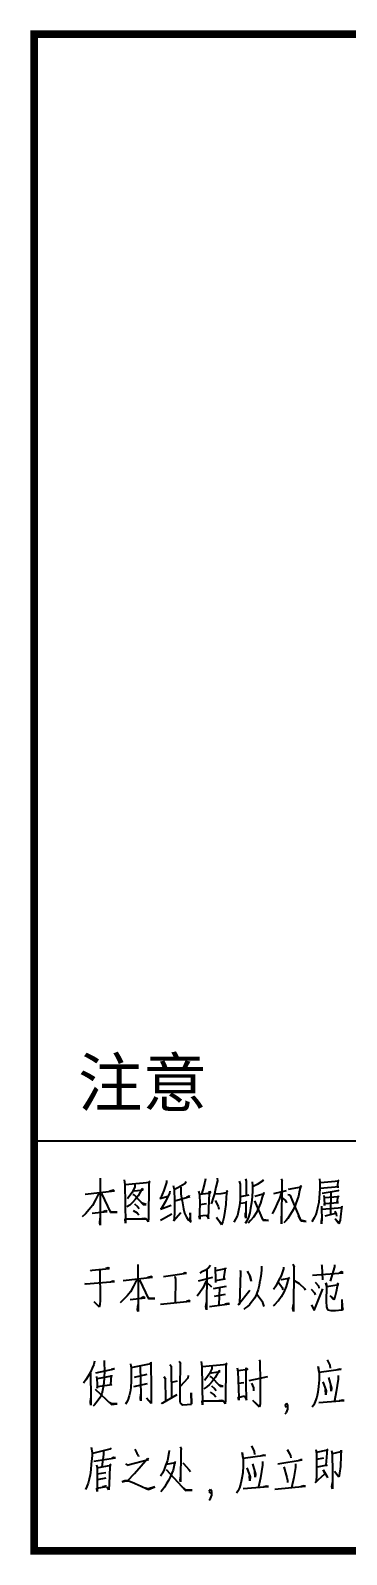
# Model space of a CAD drawing. Extents: x 2025205 to 2402328, y -557483 to 329036.
# Drawn here: x 2390291 to 2393491, y 88516 to 103917 of the extents above; entities that cross this region are included whole.
import ezdxf

# ---------------------------------------------------------------- set-up
doc = ezdxf.new("R2010")
doc.units = 0
doc.header["$LTSCALE"] = 1500
doc.header["$MEASUREMENT"] = 0
doc.layers.add('PUB_TITLE', color=4, linetype='Continuous')
doc.styles.add('图签2', font='simhei.ttf', dxfattribs={"height": 1000})

msp = doc.modelspace()

# ---------------------------------------------------------------- linework, layer by layer
at = {"layer": 'PUB_TITLE'}
for p, q in [((2390328.1, 92696.4), (2400828.1, 92696.4)), ((2390995, 92319.3), (2390998, 92009.3)), ((2391239.9, 92304.1), (2391246, 92255)), ((2391246, 92255), (2391252, 91865.7)), ((2391249, 92255), (2391503, 92277.7)), ((2391487.9, 92255), (2391484.8, 91914.9)), ((2391493.9, 92289), (2391487.9, 92255)), ((2391503, 92277.7), (2391493.9, 92289)), ((2391666.3, 92273.9), (2391642.1, 92194.5)), ((2391669.3, 92296.6), (2391666.3, 92273.9)), ((2391853.7, 92262.6), (2391784.2, 92221)), ((2391862.8, 92285.3), (2391853.7, 92262.6)), ((2392056.3, 92277.7), (2392035.1, 92202.1)), ((2392062.4, 92311.7), (2392056.3, 92277.7)), ((2392183.3, 92292.8), (2392168.2, 92228.6)), ((2392180.3, 92319.3), (2392183.3, 92292.8)), ((2392404, 92289), (2392413.1, 92258.8)), ((2392413.1, 92258.8), (2392413.1, 92168.1)), ((2392467.5, 92311.7), (2392473.6, 92289)), ((2392473.6, 92289), (2392473.6, 92145.4)), ((2392534, 92281.5), (2392540.1, 92243.7)), ((2392585.4, 92255), (2392546.1, 92236.1)), ((2392642.9, 92292.8), (2392585.4, 92255)), ((2392648.9, 92304.1), (2392642.9, 92292.8)), ((2392827.3, 92311.7), (2392839.4, 92292.8)), ((2392836.4, 92296.6), (2392833.4, 91858.2)), ((2392839.4, 92292.8), (2392836.4, 92296.6)), ((2393217.4, 92311.7), (2393220.4, 92277.7)), ((2393220.4, 92277.7), (2393220.4, 92217.2)), ((2393226.4, 92273.9), (2393413.9, 92292.8)), ((2393404.8, 92300.4), (2393395.8, 92232.3)), ((2393413.9, 92292.8), (2393404.8, 92300.4)), ((2390843.8, 92156.7), (2391143.2, 92190.8)), ((2390949.7, 92100.1), (2390919.4, 92043.4)), ((2390982.9, 92168.1), (2390949.7, 92100.1)), ((2391010.1, 92164.3), (2391100.8, 91971.6)), ((2391131.1, 92198.3), (2391091.8, 92187)), ((2391143.2, 92190.8), (2391131.1, 92198.3)), ((2391288.3, 92130.3), (2391273.2, 92111.4)), ((2391321.6, 92175.6), (2391288.3, 92130.3)), ((2391348.8, 92232.3), (2391321.6, 92175.6)), ((2391351.8, 92103.8), (2391324.6, 92073.6)), ((2391327.6, 92153), (2391336.7, 92153)), ((2391333.7, 92194.5), (2391345.8, 92190.8)), ((2391336.7, 92153), (2391430.4, 92054.7)), ((2391345.8, 92190.8), (2391430.4, 92202.1)), ((2391348.8, 92251.2), (2391348.8, 92232.3)), ((2391382, 92141.6), (2391351.8, 92103.8)), ((2391421.3, 92213.4), (2391382, 92141.6)), ((2391430.4, 92202.1), (2391421.3, 92213.4)), ((2391599.7, 92115.2), (2391684.4, 92137.8)), ((2391608.8, 92115.2), (2391599.7, 92115.2)), ((2391642.1, 92194.5), (2391608.8, 92115.2)), ((2391699.5, 92168.1), (2391657.2, 92084.9)), ((2391702.5, 92187), (2391699.5, 92168.1)), ((2391735.8, 92243.7), (2391744.9, 92205.9)), ((2391744.9, 92205.9), (2391747.9, 92088.7)), ((2391784.2, 92221), (2391747.9, 92205.9)), ((2391750.9, 92088.7), (2391905.1, 92134.1)), ((2391811.4, 92228.6), (2391814.4, 92160.5)), ((2391814.4, 92160.5), (2391823.5, 92096.3)), ((2391896.1, 92137.8), (2391868.8, 92122.7)), ((2391905.1, 92134.1), (2391896.1, 92137.8)), ((2391992.8, 92187), (2392001.9, 92153)), ((2392001.9, 92153), (2392004.9, 92058.5)), ((2392089.6, 92164.3), (2392004.9, 92153)), ((2392035.1, 92202.1), (2392023, 92156.7)), ((2392113.8, 92171.9), (2392089.6, 92164.3)), ((2392095.6, 92013.1), (2392101.7, 92168.1)), ((2392101.7, 92187), (2392113.8, 92171.9)), ((2392101.7, 92168.1), (2392101.7, 92187)), ((2392137.9, 92111.4), (2392125.9, 92077.4)), ((2392153.1, 92160.5), (2392137.9, 92111.4)), ((2392168.2, 92228.6), (2392153.1, 92160.5)), ((2392153.1, 92160.5), (2392219.6, 92164.3)), ((2392219.6, 92164.3), (2392222.6, 92164.3)), ((2392222.6, 92164.3), (2392277, 92175.6)), ((2392271, 92126.5), (2392268, 92054.7)), ((2392277, 92194.5), (2392271, 92126.5)), ((2392286.1, 92179.4), (2392277, 92194.5)), ((2392277, 92175.6), (2392286.1, 92179.4)), ((2392413.1, 92100.1), (2392407, 92039.6)), ((2392413.1, 92168.1), (2392413.1, 92100.1)), ((2392416.1, 92134.1), (2392503.8, 92149.2)), ((2392534, 92130.3), (2392528, 92069.8)), ((2392540.1, 92194.5), (2392534, 92130.3)), ((2392540.1, 92243.7), (2392540.1, 92194.5)), ((2392561.3, 92137.8), (2392658, 92164.3)), ((2392636.8, 92126.5), (2392618.7, 92066)), ((2392652, 92175.6), (2392636.8, 92126.5)), ((2392658, 92164.3), (2392652, 92175.6)), ((2392754.8, 92164.3), (2392881.8, 92194.5)), ((2392812.2, 92115.2), (2392788, 92062.3)), ((2392833.4, 92179.4), (2392812.2, 92115.2)), ((2392833.4, 92122.7), (2392872.7, 92092.5)), ((2392896.9, 92153), (2392915, 92149.2)), ((2392902.9, 92209.7), (2393032.9, 92232.3)), ((2392915, 92149.2), (2393026.9, 91888.4)), ((2392990.6, 92100.1), (2392978.5, 92062.3)), ((2393002.7, 92137.8), (2392990.6, 92100.1)), ((2393014.8, 92194.5), (2393002.7, 92137.8)), ((2393026.9, 92243.7), (2393014.8, 92194.5)), ((2393032.9, 92232.3), (2393026.9, 92243.7)), ((2393214.4, 92122.7), (2393208.3, 92073.6)), ((2393217.4, 92160.5), (2393214.4, 92122.7)), ((2393220.4, 92217.2), (2393217.4, 92160.5)), ((2393410.9, 92232.3), (2393223.4, 92213.4)), ((2393283.9, 92171.9), (2393244.6, 92164.3)), ((2393259.7, 92145.4), (2393262.7, 92119)), ((2393410.9, 92130.3), (2393262.7, 92119)), ((2393262.7, 92119), (2393268.8, 92043.4)), ((2393326.2, 92179.4), (2393283.9, 92171.9)), ((2393401.8, 92190.8), (2393326.2, 92179.4)), ((2393332.3, 92175.6), (2393329.3, 91952.7)), ((2393395.8, 92232.3), (2393410.9, 92232.3)), ((2393395.8, 92073.6), (2393404.8, 92141.6)), ((2393410.9, 92198.3), (2393401.8, 92190.8)), ((2393404.8, 92141.6), (2393410.9, 92130.3)), ((2390846.9, 91960.2), (2390813.6, 91930)), ((2390886.2, 92001.8), (2390846.9, 91960.2)), ((2390919.4, 92043.4), (2390886.2, 92001.8)), ((2390916.4, 91964), (2391067.6, 91982.9)), ((2390998, 92009.3), (2390998, 91843)), ((2391055.5, 91990.4), (2391028.3, 91979.1)), ((2391067.6, 91982.9), (2391055.5, 91990.4)), ((2391103.9, 91979.1), (2391085.7, 92001.8)), ((2391100.8, 91971.6), (2391167.4, 91975.3)), ((2391167.4, 91975.3), (2391103.9, 91979.1)), ((2391297.4, 92047.1), (2391267.1, 92028.2)), ((2391324.6, 92073.6), (2391297.4, 92047.1)), ((2391330.6, 91994.2), (2391369.9, 91967.8)), ((2391342.7, 92058.5), (2391376, 92032)), ((2391369.9, 91967.8), (2391388.1, 91948.9)), ((2391376, 92032), (2391391.1, 92013.1)), ((2391430.4, 92062.3), (2391415.3, 92069.8)), ((2391463.7, 92054.7), (2391430.4, 92062.3)), ((2391430.4, 92054.7), (2391463.7, 92054.7)), ((2391605.8, 92005.6), (2391714.6, 92047.1)), ((2391614.9, 92009.3), (2391605.8, 92005.6)), ((2391605.8, 91896), (2391720.7, 91960.2)), ((2391657.2, 92084.9), (2391614.9, 92009.3)), ((2391738.8, 91888.4), (2391811.4, 91971.6)), ((2391747.9, 91990.4), (2391744.9, 91899.7)), ((2391747.9, 92088.7), (2391747.9, 91990.4)), ((2391823.5, 92096.3), (2391826.5, 92088.7)), ((2391826.5, 92088.7), (2391832.6, 92050.9)), ((2391832.6, 92050.9), (2391838.6, 92009.3)), ((2391838.6, 92009.3), (2391850.7, 91964)), ((2391850.7, 91964), (2391868.8, 91926.2)), ((2391908.2, 91967.8), (2391905.1, 91880.8)), ((2391914.2, 91873.3), (2391908.2, 91967.8)), ((2392004.9, 92058.5), (2392001.9, 91979.1)), ((2392001.9, 91979.1), (2392004.9, 91903.5)), ((2392004.9, 92054.7), (2392071.4, 92062.3)), ((2392092.6, 91907.3), (2392095.6, 92013.1)), ((2392125.9, 92077.4), (2392119.8, 92058.5)), ((2392159.1, 92092.5), (2392192.4, 92035.8)), ((2392192.4, 92035.8), (2392195.4, 92024.5)), ((2392195.4, 92024.5), (2392198.4, 92005.6)), ((2392258.9, 91986.7), (2392249.8, 91922.4)), ((2392268, 92054.7), (2392258.9, 91986.7)), ((2392398, 91994.2), (2392385.9, 91941.3)), ((2392407, 92039.6), (2392398, 91994.2)), ((2392413.1, 92066), (2392476.6, 92073.6)), ((2392467.5, 91937.5), (2392467.5, 91967.8)), ((2392470.5, 92084.9), (2392470.5, 91914.9)), ((2392476.6, 92073.6), (2392470.5, 92084.9)), ((2392509.9, 91967.8), (2392497.8, 91926.2)), ((2392518.9, 92016.9), (2392509.9, 91967.8)), ((2392528, 92069.8), (2392518.9, 92016.9)), ((2392579.4, 91971.6), (2392549.2, 91926.2)), ((2392558.2, 92088.7), (2392642.9, 91896)), ((2392600.6, 92020.7), (2392579.4, 91971.6)), ((2392618.7, 92066), (2392600.6, 92020.7)), ((2392742.7, 91971.6), (2392736.6, 91960.2)), ((2392763.8, 92009.3), (2392742.7, 91971.6)), ((2392788, 92062.3), (2392763.8, 92009.3)), ((2392872.7, 92092.5), (2392881.8, 92069.8)), ((2392939.2, 91982.9), (2392918, 91945.1)), ((2392963.4, 92024.5), (2392939.2, 91982.9)), ((2392978.5, 92062.3), (2392963.4, 92024.5)), ((2393178.1, 91952.7), (2393163, 91918.6)), ((2393190.2, 91986.7), (2393178.1, 91952.7)), ((2393199.2, 92032), (2393190.2, 91986.7)), ((2393208.3, 92073.6), (2393199.2, 92032)), ((2393235.5, 92035.8), (2393238.5, 92001.8)), ((2393238.5, 92001.8), (2393241.6, 91914.9)), ((2393241.6, 92005.6), (2393447.2, 92024.5)), ((2393265.8, 92062.3), (2393407.9, 92073.6)), ((2393268.8, 92043.4), (2393265.8, 92062.3)), ((2393274.8, 91937.5), (2393380.7, 91964)), ((2393371.6, 91986.7), (2393383.7, 91956.4)), ((2393383.7, 91956.4), (2393389.7, 91933.8)), ((2393407.9, 92073.6), (2393395.8, 92073.6)), ((2393438.1, 92016.9), (2393429, 91930)), ((2393441.1, 92035.8), (2393438.1, 92016.9)), ((2393447.2, 92024.5), (2393441.1, 92035.8)), ((2390992, 91865.7), (2390998, 91914.9)), ((2390998, 91843), (2390992, 91865.7)), ((2391249, 91907.3), (2391463.7, 91907.3)), ((2391252, 91865.7), (2391249, 91907.3)), ((2391448.6, 91911.1), (2391418.3, 91907.3)), ((2391463.7, 91907.3), (2391448.6, 91911.1)), ((2391481.8, 91877.1), (2391460.7, 91907.3)), ((2391484.8, 91914.9), (2391481.8, 91877.1)), ((2391744.9, 91899.7), (2391738.8, 91888.4)), ((2391868.8, 91926.2), (2391887, 91899.7)), ((2391887, 91899.7), (2391905.1, 91884.6)), ((2391905.1, 91884.6), (2391914.2, 91873.3)), ((2391998.9, 91937.5), (2392071.4, 91945.1)), ((2392004.9, 91903.5), (2391998.9, 91937.5)), ((2392071.4, 91945.1), (2392089.6, 91922.4)), ((2392089.6, 91922.4), (2392092.6, 91907.3)), ((2392174.2, 91922.4), (2392228.7, 91854.4)), ((2392225.6, 91846.8), (2392174.2, 91922.4)), ((2392237.7, 91880.8), (2392225.6, 91846.8)), ((2392249.8, 91922.4), (2392237.7, 91880.8)), ((2392367.7, 91903.5), (2392349.6, 91873.3)), ((2392385.9, 91941.3), (2392367.7, 91903.5)), ((2392482.6, 91888.4), (2392464.5, 91861.9)), ((2392470.5, 91914.9), (2392467.5, 91937.5)), ((2392497.8, 91926.2), (2392482.6, 91888.4)), ((2392518.9, 91892.2), (2392494.7, 91865.7)), ((2392549.2, 91926.2), (2392518.9, 91892.2)), ((2392645.9, 91899.7), (2392630.8, 91922.4)), ((2392642.9, 91896), (2392700.3, 91892.2)), ((2392700.3, 91892.2), (2392645.9, 91899.7)), ((2392830.4, 91888.4), (2392833.4, 91933.8)), ((2392833.4, 91858.2), (2392830.4, 91888.4)), ((2392875.7, 91888.4), (2392854.5, 91869.5)), ((2392896.9, 91911.1), (2392875.7, 91888.4)), ((2392918, 91945.1), (2392896.9, 91911.1)), ((2393026.9, 91896), (2393005.7, 91937.5)), ((2393081.3, 91880.8), (2393026.9, 91896)), ((2393026.9, 91888.4), (2393081.3, 91880.8)), ((2393163, 91918.6), (2393138.8, 91877.1)), ((2393235.5, 91873.3), (2393241.6, 91911.1)), ((2393238.5, 91858.2), (2393235.5, 91873.3)), ((2393241.6, 91914.9), (2393238.5, 91858.2)), ((2393374.6, 91907.3), (2393416.9, 91869.5)), ((2393413.9, 91858.2), (2393374.6, 91907.3)), ((2393420, 91877.1), (2393413.9, 91858.2)), ((2393426, 91896), (2393420, 91877.1)), ((2393429, 91930), (2393426, 91896)), ((2390895.2, 91390.6), (2390904.3, 91383)), ((2390904.3, 91383), (2390913.4, 91390.6)), ((2390913.4, 91390.6), (2390916.4, 91390.6)), ((2390916.4, 91390.6), (2391088.7, 91405.7)), ((2390992, 91394.3), (2390995, 91084.4)), ((2391076.7, 91413.2), (2391055.5, 91405.7)), ((2391091.8, 91409.5), (2391076.7, 91413.2)), ((2391088.7, 91405.7), (2391091.8, 91409.5)), ((2391379, 91447.3), (2391382, 91137.3)), ((2391639, 91326.3), (2391868.8, 91360.3)), ((2391753.9, 91330.1), (2391760, 91299.8)), ((2391856.7, 91364.1), (2391838.6, 91356.5)), ((2391868.8, 91360.3), (2391856.7, 91364.1)), ((2392020, 91367.9), (2392004.9, 91360.3)), ((2392056.3, 91386.8), (2392020, 91367.9)), ((2392092.6, 91413.2), (2392056.3, 91386.8)), ((2392077.5, 91398.1), (2392071.4, 90989.9)), ((2392113.8, 91435.9), (2392092.6, 91413.2)), ((2392159.1, 91420.8), (2392162.1, 91386.8)), ((2392162.1, 91386.8), (2392165.2, 91322.5)), ((2392264.9, 91401.9), (2392165.2, 91383)), ((2392249.8, 91299.8), (2392264.9, 91413.2)), ((2392264.9, 91413.2), (2392264.9, 91401.9)), ((2392416.1, 91371.7), (2392407, 91046.6)), ((2392413.1, 91390.6), (2392416.1, 91371.7)), ((2392485.7, 91379.2), (2392515.9, 91326.3)), ((2392525, 91277.2), (2392509.9, 91333.9)), ((2392621.7, 91330.1), (2392612.7, 91273.4)), ((2392630.8, 91390.6), (2392621.7, 91330.1)), ((2392630.8, 91428.4), (2392630.8, 91398.1)), ((2392630.8, 91398.1), (2392630.8, 91390.6)), ((2392827.3, 91333.9), (2392803.1, 91284.7)), ((2392851.5, 91401.9), (2392827.3, 91333.9)), ((2392851.5, 91420.8), (2392851.5, 91401.9)), ((2392948.3, 91451), (2392960.4, 91420.8)), ((2392957.3, 91432.1), (2392954.3, 90971)), ((2392960.4, 91420.8), (2392957.3, 91432.1)), ((2393144.8, 91337.6), (2393456.2, 91364.1)), ((2393235.5, 91447.3), (2393241.6, 91432.1)), ((2393241.6, 91432.1), (2393247.6, 91292.3)), ((2393368.6, 91424.6), (2393326.2, 91277.2)), ((2393368.6, 91443.5), (2393368.6, 91424.6)), ((2393438.1, 91371.7), (2393416.9, 91360.3)), ((2393456.2, 91364.1), (2393438.1, 91371.7)), ((2390837.8, 91254.5), (2390849.9, 91250.7)), ((2390849.9, 91250.7), (2390855.9, 91250.7)), ((2390855.9, 91250.7), (2391143.2, 91273.4)), ((2391128.1, 91277.2), (2391100.8, 91269.6)), ((2391143.2, 91273.4), (2391128.1, 91277.2)), ((2391227.8, 91284.7), (2391527.2, 91318.7)), ((2391333.7, 91228), (2391303.4, 91171.3)), ((2391366.9, 91296.1), (2391333.7, 91228)), ((2391394.1, 91292.3), (2391484.8, 91099.5)), ((2391515.1, 91326.3), (2391475.8, 91315)), ((2391527.2, 91318.7), (2391515.1, 91326.3)), ((2391760, 91299.8), (2391757, 91061.7)), ((2392131.9, 91315), (2391986.8, 91277.2)), ((2392035.1, 91209.1), (2392004.9, 91163.8)), ((2392068.4, 91281), (2392035.1, 91209.1)), ((2392080.5, 91262.1), (2392113.8, 91231.8)), ((2392113.8, 91231.8), (2392122.8, 91220.5)), ((2392144, 91205.4), (2392274, 91228)), ((2392165.2, 91322.5), (2392165.2, 91265.8)), ((2392165.2, 91284.7), (2392261.9, 91303.6)), ((2392204.5, 91212.9), (2392198.4, 91039.1)), ((2392261.9, 91303.6), (2392249.8, 91299.8)), ((2392395, 91039.1), (2392512.9, 91186.5)), ((2392515.9, 91326.3), (2392521.9, 91299.8)), ((2392521.9, 91299.8), (2392525, 91277.2)), ((2392594.5, 91194), (2392582.4, 91156.2)), ((2392606.6, 91235.6), (2392594.5, 91194)), ((2392609.6, 91265.8), (2392606.6, 91235.6)), ((2392612.7, 91273.4), (2392609.6, 91265.8)), ((2392775.9, 91228), (2392751.7, 91194)), ((2392803.1, 91284.7), (2392775.9, 91228)), ((2392803.1, 91265.8), (2392824.3, 91235.6)), ((2392824.3, 91235.6), (2392839.4, 91212.9)), ((2392827.3, 91299.8), (2392836.4, 91296.1)), ((2392836.4, 91296.1), (2392905.9, 91307.4)), ((2392839.4, 91212.9), (2392845.5, 91190.2)), ((2392878.7, 91224.3), (2392854.5, 91167.6)), ((2392902.9, 91307.4), (2392878.7, 91224.3)), ((2392912, 91315), (2392902.9, 91307.4)), ((2392905.9, 91307.4), (2392912, 91315)), ((2392960.4, 91284.7), (2393011.8, 91254.5)), ((2393011.8, 91254.5), (2393066.2, 91205.4)), ((2393066.2, 91205.4), (2393072.2, 91186.5)), ((2393132.7, 91197.8), (2393166, 91160)), ((2393163, 90982.4), (2393250.6, 91201.6)), ((2393172, 91269.6), (2393205.3, 91231.8)), ((2393205.3, 91231.8), (2393211.3, 91209.1)), ((2393280.9, 91262.1), (2393289.9, 91224.3)), ((2393289.9, 91224.3), (2393280.9, 91262.1)), ((2393286.9, 91073.1), (2393289.9, 91224.3)), ((2393289.9, 91224.3), (2393410.9, 91243.2)), ((2393395.8, 91224.3), (2393386.7, 91171.3)), ((2393398.8, 91258.3), (2393395.8, 91224.3)), ((2393410.9, 91243.2), (2393398.8, 91258.3)), ((2390934.5, 91069.3), (2390985.9, 91020.2)), ((2390985.9, 91020.2), (2390934.5, 91069.3)), ((2390992, 91042.8), (2390985.9, 91020.2)), ((2390985.9, 91020.2), (2390989, 91031.5)), ((2390995, 91084.4), (2390992, 91042.8)), ((2391230.9, 91088.2), (2391197.6, 91058)), ((2391270.2, 91129.8), (2391230.9, 91088.2)), ((2391303.4, 91171.3), (2391270.2, 91129.8)), ((2391300.4, 91092), (2391451.6, 91110.9)), ((2391376, 90993.7), (2391382, 91042.8)), ((2391382, 91137.3), (2391382, 90971)), ((2391439.5, 91118.4), (2391412.3, 91107.1)), ((2391451.6, 91110.9), (2391439.5, 91118.4)), ((2391487.9, 91107.1), (2391469.7, 91129.8)), ((2391484.8, 91099.5), (2391551.4, 91103.3)), ((2391551.4, 91103.3), (2391487.9, 91107.1)), ((2391605.8, 91046.6), (2391908.2, 91076.9)), ((2391899.1, 91084.4), (2391871.9, 91073.1)), ((2391908.2, 91076.9), (2391899.1, 91084.4)), ((2392004.9, 91163.8), (2391977.7, 91126)), ((2392065.4, 91023.9), (2392071.4, 91061.7)), ((2392071.4, 90989.9), (2392065.4, 91023.9)), ((2392104.7, 91023.9), (2392304.2, 91050.4)), ((2392261.9, 91144.9), (2392150, 91122.2)), ((2392292.2, 91054.2), (2392258.9, 91046.6)), ((2392304.2, 91050.4), (2392292.2, 91054.2)), ((2392407, 91046.6), (2392395, 91039.1)), ((2392488.7, 91023.9), (2392467.5, 91008.8)), ((2392506.8, 91039.1), (2392488.7, 91023.9)), ((2392525, 91061.7), (2392506.8, 91039.1)), ((2392543.1, 91084.4), (2392525, 91061.7)), ((2392558.2, 91107.1), (2392543.1, 91084.4)), ((2392573.3, 91129.8), (2392558.2, 91107.1)), ((2392582.4, 91156.2), (2392573.3, 91129.8)), ((2392642.9, 91061.7), (2392585.4, 91141.1)), ((2392658, 91023.9), (2392642.9, 91061.7)), ((2392760.8, 91039.1), (2392748.7, 91027.7)), ((2392794.1, 91076.9), (2392760.8, 91039.1)), ((2392797.1, 91076.9), (2392794.1, 91076.9)), ((2392827.3, 91118.4), (2392797.1, 91076.9)), ((2392854.5, 91167.6), (2392827.3, 91118.4)), ((2392948.3, 91001.3), (2392954.3, 91046.6)), ((2393135.7, 91039.1), (2393163, 90982.4)), ((2393166, 91160), (2393172, 91141.1)), ((2393289.9, 91020.2), (2393286.9, 91073.1)), ((2393362.5, 91088.2), (2393326.2, 91129.8)), ((2393332.3, 91122.2), (2393365.5, 91095.8)), ((2393368.6, 91103.3), (2393362.5, 91088.2)), ((2393386.7, 91171.3), (2393368.6, 91103.3)), ((2393441.1, 91092), (2393447.2, 91023.9)), ((2393444.2, 91054.2), (2393444.2, 90989.9)), ((2393447.2, 91023.9), (2393453.2, 90993.7)), ((2391382, 90971), (2391376, 90993.7)), ((2392467.5, 91008.8), (2392452.4, 90993.7)), ((2392954.3, 90971), (2392948.3, 91001.3)), ((2393296, 90997.5), (2393289.9, 91020.2)), ((2393305.1, 90986.1), (2393296, 90997.5)), ((2393335.3, 90978.6), (2393305.1, 90986.1)), ((2393377.6, 90978.6), (2393335.3, 90978.6)), ((2393444.2, 90986.1), (2393377.6, 90978.6)), ((2393453.2, 90993.7), (2393444.2, 90986.1)), ((2390930.8, 90435.7), (2390915.7, 90397.9)), ((2390939.9, 90469.7), (2390930.8, 90435.7)), ((2391036.6, 90477.2), (2391036.6, 90454.6)), ((2391036.6, 90454.6), (2391039.7, 90371.4)), ((2391302.7, 90443.2), (2391311.8, 90397.9)), ((2391311.8, 90405.4), (2391514.4, 90447)), ((2391402.5, 90420.5), (2391408.5, 90122)), ((2391508.3, 90458.3), (2391508.3, 90401.7)), ((2391514.4, 90447), (2391508.3, 90458.3)), ((2391701.8, 90435.7), (2391720, 90416.8)), ((2391713.9, 90420.5), (2391717, 90099.3)), ((2391720, 90416.8), (2391713.9, 90420.5)), ((2391795.6, 90469.7), (2391813.7, 90447)), ((2391807.7, 90450.8), (2391801.6, 90201.3)), ((2391813.7, 90447), (2391807.7, 90450.8)), ((2392019.3, 90465.9), (2392025.4, 90416.8)), ((2392025.4, 90416.8), (2392031.4, 90027.5)), ((2392028.4, 90416.8), (2392282.4, 90439.4)), ((2392128.2, 90413), (2392128.2, 90394.1)), ((2392267.3, 90416.8), (2392264.2, 90076.6)), ((2392273.3, 90450.8), (2392267.3, 90416.8)), ((2392282.4, 90439.4), (2392273.3, 90450.8)), ((2392605.9, 90484.8), (2392611.9, 90469.7)), ((2392611.9, 90469.7), (2392615, 90261.8)), ((2393201.6, 90416.8), (2393213.6, 90341.2)), ((2393213.6, 90356.3), (2393201.6, 90416.8)), ((2393295.3, 90484.8), (2393322.5, 90428.1)), ((2393322.5, 90428.1), (2393325.5, 90397.9)), ((2390852.2, 90280.7), (2390828, 90246.7)), ((2390876.4, 90318.5), (2390852.2, 90280.7)), ((2390897.6, 90360.1), (2390876.4, 90318.5)), ((2390915.7, 90397.9), (2390897.6, 90360.1)), ((2390897.6, 90348.7), (2390900.6, 90095.5)), ((2390952, 90352.5), (2391142.5, 90394.1)), ((2390958, 90314.7), (2390964.1, 90284.5)), ((2390964.1, 90284.5), (2390967.1, 90242.9)), ((2391112.2, 90318.5), (2390967.1, 90292)), ((2391036.6, 90303.4), (2391033.6, 90246.7)), ((2391039.7, 90371.4), (2391036.6, 90303.4)), ((2391103.2, 90231.6), (2391112.2, 90329.8)), ((2391133.4, 90394.1), (2391109.2, 90386.5)), ((2391112.2, 90329.8), (2391112.2, 90318.5)), ((2391142.5, 90394.1), (2391133.4, 90394.1)), ((2391308.8, 90273.1), (2391305.7, 90201.3)), ((2391311.8, 90397.9), (2391308.8, 90352.5)), ((2391308.8, 90352.5), (2391308.8, 90273.1)), ((2391469, 90333.6), (2391339, 90303.4)), ((2391508.3, 90401.7), (2391511.3, 90246.7)), ((2391641.4, 90314.7), (2391659.5, 90288.3)), ((2391653.5, 90292), (2391659.5, 90069.1)), ((2391659.5, 90288.3), (2391653.5, 90292)), ((2391774.4, 90269.4), (2391717, 90254.2)), ((2391883.3, 90299.6), (2391804.6, 90212.7)), ((2391886.3, 90326.1), (2391883.3, 90299.6)), ((2392067.7, 90292), (2392052.6, 90273.1)), ((2392101, 90337.4), (2392067.7, 90292)), ((2392128.2, 90394.1), (2392101, 90337.4)), ((2392131.2, 90265.6), (2392104, 90235.4)), ((2392107, 90314.7), (2392116.1, 90314.7)), ((2392113, 90356.3), (2392125.1, 90352.5)), ((2392116.1, 90314.7), (2392209.8, 90216.5)), ((2392125.1, 90352.5), (2392209.8, 90363.9)), ((2392161.4, 90303.4), (2392131.2, 90265.6)), ((2392200.7, 90375.2), (2392161.4, 90303.4)), ((2392209.8, 90363.9), (2392200.7, 90375.2)), ((2392382.2, 90401.7), (2392391.2, 90363.9)), ((2392391.2, 90363.9), (2392400.3, 90103.1)), ((2392491, 90386.5), (2392394.2, 90371.4)), ((2392397.3, 90246.7), (2392451.7, 90254.2)), ((2392475.9, 90401.7), (2392491, 90386.5)), ((2392475.9, 90242.9), (2392475.9, 90401.7)), ((2392503.1, 90273.1), (2392615, 90299.6)), ((2392615, 90299.6), (2392693.6, 90314.7)), ((2392615, 90261.8), (2392615, 90133.3)), ((2393213.6, 90280.7), (2393207.6, 90212.7)), ((2393431.3, 90386.5), (2393213.6, 90356.3)), ((2393213.6, 90341.2), (2393213.6, 90280.7)), ((2393249.9, 90261.8), (2393283.2, 90171.1)), ((2393307.4, 90303.4), (2393337.6, 90197.6)), ((2393386, 90382.8), (2393425.3, 90394.1)), ((2393407.2, 90288.3), (2393386, 90159.8)), ((2393407.2, 90326.1), (2393407.2, 90288.3)), ((2393425.3, 90394.1), (2393437.4, 90386.5)), ((2393437.4, 90386.5), (2393431.3, 90386.5)), ((2390945.9, 90186.2), (2391112.2, 90031.3)), ((2390967.1, 90242.9), (2390967.1, 90197.6)), ((2390967.1, 90197.6), (2390970.1, 90212.7)), ((2390994.3, 90099.3), (2390967.1, 90061.5)), ((2390970.1, 90212.7), (2391115.3, 90235.4)), ((2391012.5, 90140.9), (2390994.3, 90099.3)), ((2391024.5, 90190), (2391012.5, 90140.9)), ((2391033.6, 90246.7), (2391024.5, 90190)), ((2391115.3, 90235.4), (2391103.2, 90231.6)), ((2391290.6, 90118.2), (2391275.5, 90076.6)), ((2391299.7, 90159.8), (2391290.6, 90118.2)), ((2391305.7, 90201.3), (2391299.7, 90159.8)), ((2391336, 90212.7), (2391475.1, 90242.9)), ((2391405.5, 90091.7), (2391408.5, 90137.1)), ((2391408.5, 90122), (2391408.5, 90069.1)), ((2391511.3, 90246.7), (2391511.3, 90167.3)), ((2391511.3, 90167.3), (2391511.3, 90156)), ((2391511.3, 90156), (2391514.4, 90099.3)), ((2391514.4, 90099.3), (2391511.3, 90061.5)), ((2391632.3, 90050.2), (2391774.4, 90133.3)), ((2391801.6, 90201.3), (2391801.6, 90095.5)), ((2391916.5, 90148.4), (2391919.5, 90038.8)), ((2391922.6, 90035), (2391916.5, 90148.4)), ((2392076.8, 90208.9), (2392046.5, 90190)), ((2392104, 90235.4), (2392076.8, 90208.9)), ((2392110, 90156), (2392149.3, 90129.5)), ((2392122.1, 90220.2), (2392155.4, 90193.8)), ((2392149.3, 90129.5), (2392167.5, 90110.6)), ((2392155.4, 90193.8), (2392170.5, 90174.9)), ((2392209.8, 90224), (2392194.7, 90231.6)), ((2392243.1, 90216.5), (2392209.8, 90224)), ((2392209.8, 90216.5), (2392243.1, 90216.5)), ((2392394.2, 90103.1), (2392457.7, 90118.2)), ((2392400.3, 90076.6), (2392394.2, 90103.1)), ((2392400.3, 90103.1), (2392400.3, 90076.6)), ((2392457.7, 90118.2), (2392478.9, 90076.6)), ((2392478.9, 90076.6), (2392475.9, 90242.9)), ((2392527.3, 90246.7), (2392548.5, 90201.3)), ((2392548.5, 90201.3), (2392548.5, 90171.1)), ((2392615, 90133.3), (2392615, 90038.8)), ((2393189.5, 90106.8), (2393174.3, 90061.5)), ((2393198.5, 90156), (2393189.5, 90106.8)), ((2393207.6, 90212.7), (2393198.5, 90156)), ((2393280.2, 90129.5), (2393277.1, 90182.4)), ((2393283.2, 90171.1), (2393280.2, 90129.5)), ((2393334.6, 90167.3), (2393331.6, 90220.2)), ((2393337.6, 90197.6), (2393334.6, 90167.3)), ((2393386, 90159.8), (2393367.9, 90069.1)), ((2390897.6, 90053.9), (2390900.6, 90095.5)), ((2390900.6, 90023.7), (2390897.6, 90053.9)), ((2390900.6, 90095.5), (2390900.6, 90023.7)), ((2390939.9, 90027.5), (2390924.8, 90016.1)), ((2390967.1, 90061.5), (2390939.9, 90027.5)), ((2391106.2, 90042.6), (2391088, 90053.9)), ((2391109.2, 90038.8), (2391106.2, 90042.6)), ((2391169.7, 90038.8), (2391109.2, 90038.8)), ((2391112.2, 90031.3), (2391169.7, 90038.8)), ((2391263.4, 90053.9), (2391251.3, 90035)), ((2391275.5, 90076.6), (2391263.4, 90053.9)), ((2391408.5, 90069.1), (2391405.5, 90091.7)), ((2391466, 90095.5), (2391508.3, 90053.9)), ((2391511.3, 90042.6), (2391466, 90095.5)), ((2391511.3, 90061.5), (2391511.3, 90042.6)), ((2391614.2, 90050.2), (2391623.2, 90042.6)), ((2391623.2, 90042.6), (2391632.3, 90050.2)), ((2391801.6, 90095.5), (2391801.6, 90065.3)), ((2391801.6, 90065.3), (2391807.7, 90046.4)), ((2391807.7, 90046.4), (2391819.8, 90035)), ((2391819.8, 90035), (2391834.9, 90027.5)), ((2391834.9, 90027.5), (2391922.6, 90035)), ((2392028.4, 90069.1), (2392243.1, 90069.1)), ((2392031.4, 90027.5), (2392028.4, 90069.1)), ((2392227.9, 90072.8), (2392197.7, 90069.1)), ((2392243.1, 90069.1), (2392227.9, 90072.8)), ((2392261.2, 90038.8), (2392240, 90069.1)), ((2392264.2, 90076.6), (2392261.2, 90038.8)), ((2392542.4, 90072.8), (2392608.9, 90012.4)), ((2392608.9, 90004.8), (2392542.4, 90072.8)), ((2392615, 90038.8), (2392608.9, 90004.8)), ((2392881, 90042.6), (2392865.9, 90023.7)), ((2392865.9, 90023.7), (2392881, 90004.8)), ((2392869, 89936.8), (2392881, 89951.9)), ((2392896.2, 90023.7), (2392881, 90042.6)), ((2392881, 90004.8), (2392896.2, 90023.7)), ((2392881, 89951.9), (2392896.2, 89985.9)), ((2392896.2, 89985.9), (2392896.2, 90023.7)), ((2393159.2, 90027.5), (2393144.1, 90004.8)), ((2393174.3, 90061.5), (2393159.2, 90027.5)), ((2393210.6, 90053.9), (2393467.6, 90072.8)), ((2393452.5, 90076.6), (2393416.2, 90069.1)), ((2393467.6, 90072.8), (2393452.5, 90076.6)), ((2390906.6, 89599.7), (2390915.7, 89546.8)), ((2390912.7, 89482.5), (2390906.6, 89433.4)), ((2390915.7, 89520.3), (2390912.7, 89482.5)), ((2390915.7, 89546.8), (2390915.7, 89520.3)), ((2391094.1, 89580.8), (2390918.7, 89535.4)), ((2390930.8, 89459.8), (2391151.5, 89493.9)), ((2391030.6, 89527.9), (2391012.5, 89403.1)), ((2391030.6, 89558.1), (2391030.6, 89527.9)), ((2391109.2, 89592.1), (2391094.1, 89580.8)), ((2391130.4, 89497.6), (2391115.3, 89486.3)), ((2391151.5, 89493.9), (2391130.4, 89497.6)), ((2391478.1, 89486.3), (2391345, 89331.3)), ((2391348.1, 89580.8), (2391369.2, 89539.2)), ((2391369.2, 89539.2), (2391381.3, 89520.3)), ((2391381.3, 89520.3), (2391384.4, 89505.2)), ((2391487.2, 89475), (2391478.1, 89486.3)), ((2391692.8, 89543), (2391677.6, 89467.4)), ((2391695.8, 89565.7), (2391692.8, 89543)), ((2391807.7, 89603.5), (2391816.7, 89584.6)), ((2391813.7, 89565.7), (2391810.7, 89252)), ((2391816.7, 89584.6), (2391813.7, 89565.7)), ((2392433.6, 89546.8), (2392445.6, 89471.2)), ((2392445.6, 89486.3), (2392433.6, 89546.8)), ((2392663.3, 89516.5), (2392445.6, 89486.3)), ((2392527.3, 89614.8), (2392554.5, 89558.1)), ((2392554.5, 89558.1), (2392557.5, 89527.9)), ((2392618, 89512.8), (2392657.3, 89524.1)), ((2392657.3, 89524.1), (2392669.4, 89516.5)), ((2392669.4, 89516.5), (2392663.3, 89516.5)), ((2392890.1, 89577), (2392914.3, 89535.4)), ((2392914.3, 89535.4), (2392923.4, 89512.8)), ((2392923.4, 89512.8), (2392926.4, 89493.9)), ((2393180.4, 89577), (2393186.4, 89539.2)), ((2393186.4, 89550.5), (2393301.3, 89573.2)), ((2393186.4, 89539.2), (2393186.4, 89425.8)), ((2393189.5, 89478.7), (2393259, 89493.9)), ((2393295.3, 89580.8), (2393280.2, 89418.3)), ((2393301.3, 89573.2), (2393295.3, 89580.8)), ((2393337.6, 89565.7), (2393343.7, 89531.7)), ((2393343.7, 89531.7), (2393346.7, 89350.2)), ((2393346.7, 89535.4), (2393437.4, 89558.1)), ((2393431.3, 89512.8), (2393428.3, 89406.9)), ((2393434.4, 89569.4), (2393431.3, 89512.8)), ((2393437.4, 89558.1), (2393434.4, 89569.4)), ((2390903.6, 89372.9), (2390894.5, 89320)), ((2390906.6, 89433.4), (2390903.6, 89372.9)), ((2390958, 89422), (2390967.1, 89391.8)), ((2390964.1, 89391.8), (2391106.2, 89418.3)), ((2390967.1, 89391.8), (2390967.1, 89153.7)), ((2390967.1, 89331.3), (2391054.8, 89346.5)), ((2391094.1, 89403.1), (2391088, 89229.3)), ((2391097.1, 89429.6), (2391094.1, 89403.1)), ((2391106.2, 89418.3), (2391097.1, 89429.6)), ((2391251.3, 89433.4), (2391272.5, 89418.3)), ((2391272.5, 89418.3), (2391278.5, 89422)), ((2391342, 89331.3), (2391272.5, 89259.5)), ((2391278.5, 89422), (2391487.2, 89475)), ((2391345, 89331.3), (2391342, 89331.3)), ((2391626.2, 89338.9), (2391608.1, 89308.7)), ((2391644.4, 89376.7), (2391626.2, 89338.9)), ((2391659.5, 89414.5), (2391644.4, 89376.7)), ((2391677.6, 89467.4), (2391659.5, 89414.5)), ((2391665.6, 89429.6), (2391762.3, 89444.7)), ((2391665.6, 89376.7), (2391859.1, 89161.3)), ((2391723, 89338.9), (2391704.9, 89297.3)), ((2391735.1, 89369.1), (2391723, 89338.9)), ((2391747.2, 89418.3), (2391735.1, 89369.1)), ((2391753.2, 89452.3), (2391747.2, 89418.3)), ((2391762.3, 89444.7), (2391753.2, 89452.3)), ((2391834.9, 89440.9), (2391840.9, 89437.2)), ((2391840.9, 89437.2), (2391895.3, 89376.7)), ((2391895.3, 89376.7), (2391910.5, 89354)), ((2392439.6, 89342.7), (2392430.5, 89286)), ((2392445.6, 89410.7), (2392439.6, 89342.7)), ((2392445.6, 89471.2), (2392445.6, 89410.7)), ((2392481.9, 89391.8), (2392515.2, 89301.1)), ((2392539.4, 89433.4), (2392569.6, 89327.6)), ((2392566.6, 89297.3), (2392563.6, 89350.2)), ((2392639.2, 89418.3), (2392618, 89289.8)), ((2392639.2, 89456.1), (2392639.2, 89418.3)), ((2392796.4, 89433.4), (2393041.3, 89471.2)), ((2392856.9, 89403.1), (2392887.1, 89293.5)), ((2392974.8, 89395.6), (2392956.6, 89293.5)), ((2392974.8, 89433.4), (2392974.8, 89395.6)), ((2393029.2, 89471.2), (2392992.9, 89459.8)), ((2393041.3, 89471.2), (2393029.2, 89471.2)), ((2393174.3, 89244.4), (2393271.1, 89331.3)), ((2393186.4, 89425.8), (2393186.4, 89331.3)), ((2393186.4, 89331.3), (2393186.4, 89320)), ((2393295.3, 89418.3), (2393192.5, 89399.4)), ((2393253, 89372.9), (2393292.3, 89308.7)), ((2393274.1, 89335.1), (2393253, 89372.9)), ((2393271.1, 89331.3), (2393274.1, 89335.1)), ((2393280.2, 89418.3), (2393295.3, 89418.3)), ((2393346.7, 89350.2), (2393346.7, 89338.9)), ((2393346.7, 89338.9), (2393346.7, 89180.2)), ((2393367.9, 89354), (2393413.2, 89308.7)), ((2393413.2, 89297.3), (2393367.9, 89354)), ((2393419.3, 89338.9), (2393416.2, 89312.4)), ((2393428.3, 89406.9), (2393419.3, 89338.9)), ((2390861.3, 89202.8), (2390849.2, 89172.6)), ((2390873.4, 89236.8), (2390861.3, 89202.8)), ((2390885.5, 89278.4), (2390873.4, 89236.8)), ((2390894.5, 89320), (2390885.5, 89278.4)), ((2390964.1, 89187.7), (2391060.8, 89202.8)), ((2390967.1, 89153.7), (2390964.1, 89187.7)), ((2391054.8, 89286), (2390967.1, 89270.9)), ((2391051.8, 89206.6), (2391018.5, 89199.1)), ((2391060.8, 89202.8), (2391051.8, 89206.6)), ((2391085, 89168.8), (2391066.9, 89195.3)), ((2391088, 89229.3), (2391085, 89168.8)), ((2391245.3, 89259.5), (2391218.1, 89252)), ((2391218.1, 89252), (2391245.3, 89255.7)), ((2391245.3, 89255.7), (2391269.5, 89259.5)), ((2391272.5, 89259.5), (2391245.3, 89259.5)), ((2391269.5, 89259.5), (2391287.6, 89259.5)), ((2391287.6, 89259.5), (2391345, 89236.8)), ((2391345, 89236.8), (2391351.1, 89233.1)), ((2391351.1, 89233.1), (2391411.6, 89206.6)), ((2391411.6, 89206.6), (2391469, 89180.2)), ((2391484.1, 89180.2), (2391456.9, 89187.7)), ((2391469, 89180.2), (2391484.1, 89172.6)), ((2391550.7, 89199.1), (2391484.1, 89180.2)), ((2391484.1, 89172.6), (2391550.7, 89199.1)), ((2391647.4, 89195.3), (2391626.2, 89168.8)), ((2391665.6, 89225.5), (2391647.4, 89195.3)), ((2391689.7, 89263.3), (2391665.6, 89225.5)), ((2391704.9, 89297.3), (2391689.7, 89263.3)), ((2391807.7, 89270.9), (2391813.7, 89312.4)), ((2391810.7, 89252), (2391807.7, 89270.9)), ((2391862.1, 89168.8), (2391828.8, 89195.3)), ((2392406.3, 89191.5), (2392391.2, 89157.5)), ((2392421.5, 89236.8), (2392406.3, 89191.5)), ((2392430.5, 89286), (2392421.5, 89236.8)), ((2392442.6, 89183.9), (2392699.6, 89202.8)), ((2392512.2, 89259.5), (2392509.1, 89312.4)), ((2392515.2, 89301.1), (2392512.2, 89259.5)), ((2392569.6, 89327.6), (2392566.6, 89297.3)), ((2392618, 89289.8), (2392599.9, 89199.1)), ((2392684.5, 89206.6), (2392648.2, 89199.1)), ((2392699.6, 89202.8), (2392684.5, 89206.6)), ((2392766.2, 89176.4), (2393074.6, 89206.6)), ((2392887.1, 89293.5), (2392893.1, 89263.3)), ((2392893.1, 89263.3), (2392893.1, 89244.4)), ((2392956.6, 89293.5), (2392932.5, 89191.5)), ((2393059.4, 89210.4), (2393026.2, 89202.8)), ((2393074.6, 89206.6), (2393059.4, 89210.4)), ((2393183.4, 89252), (2393174.3, 89244.4)), ((2393186.4, 89320), (2393183.4, 89252)), ((2393292.3, 89308.7), (2393298.3, 89289.8)), ((2393340.6, 89202.8), (2393346.7, 89244.4)), ((2393346.7, 89180.2), (2393340.6, 89202.8)), ((2393416.2, 89312.4), (2393413.2, 89297.3)), ((2391626.2, 89168.8), (2391611.1, 89149.9)), ((2391859.1, 89161.3), (2391928.6, 89165)), ((2391925.6, 89165), (2391862.1, 89168.8)), ((2391928.6, 89165), (2391925.6, 89165)), ((2392113, 89172.6), (2392097.9, 89153.7)), ((2392097.9, 89153.7), (2392113, 89134.8)), ((2392101, 89066.8), (2392113, 89081.9)), ((2392128.2, 89153.7), (2392113, 89172.6)), ((2392113, 89134.8), (2392128.2, 89153.7)), ((2392113, 89081.9), (2392128.2, 89115.9)), ((2392128.2, 89115.9), (2392128.2, 89153.7)), ((2392391.2, 89157.5), (2392376.1, 89134.8))]:
    msp.add_line(p, q, dxfattribs=at)
at = {"layer": 'PUB_TITLE', "const_width": 75}
msp.add_lwpolyline([(2400828.1, 88553.5), (2400828.1, 103879.8), (2390328.1, 103879.8), (2390328.1, 88553.5)], close=True, dxfattribs=at)

# ---------------------------------------------------------------- texts
at = {"layer": 'PUB_TITLE', "style": '图签2', "width": 1}
msp.add_text('注意', height=480, dxfattribs=at).set_placement((2390771.1, 93044.9))

doc.saveas('drawing.dxf')
